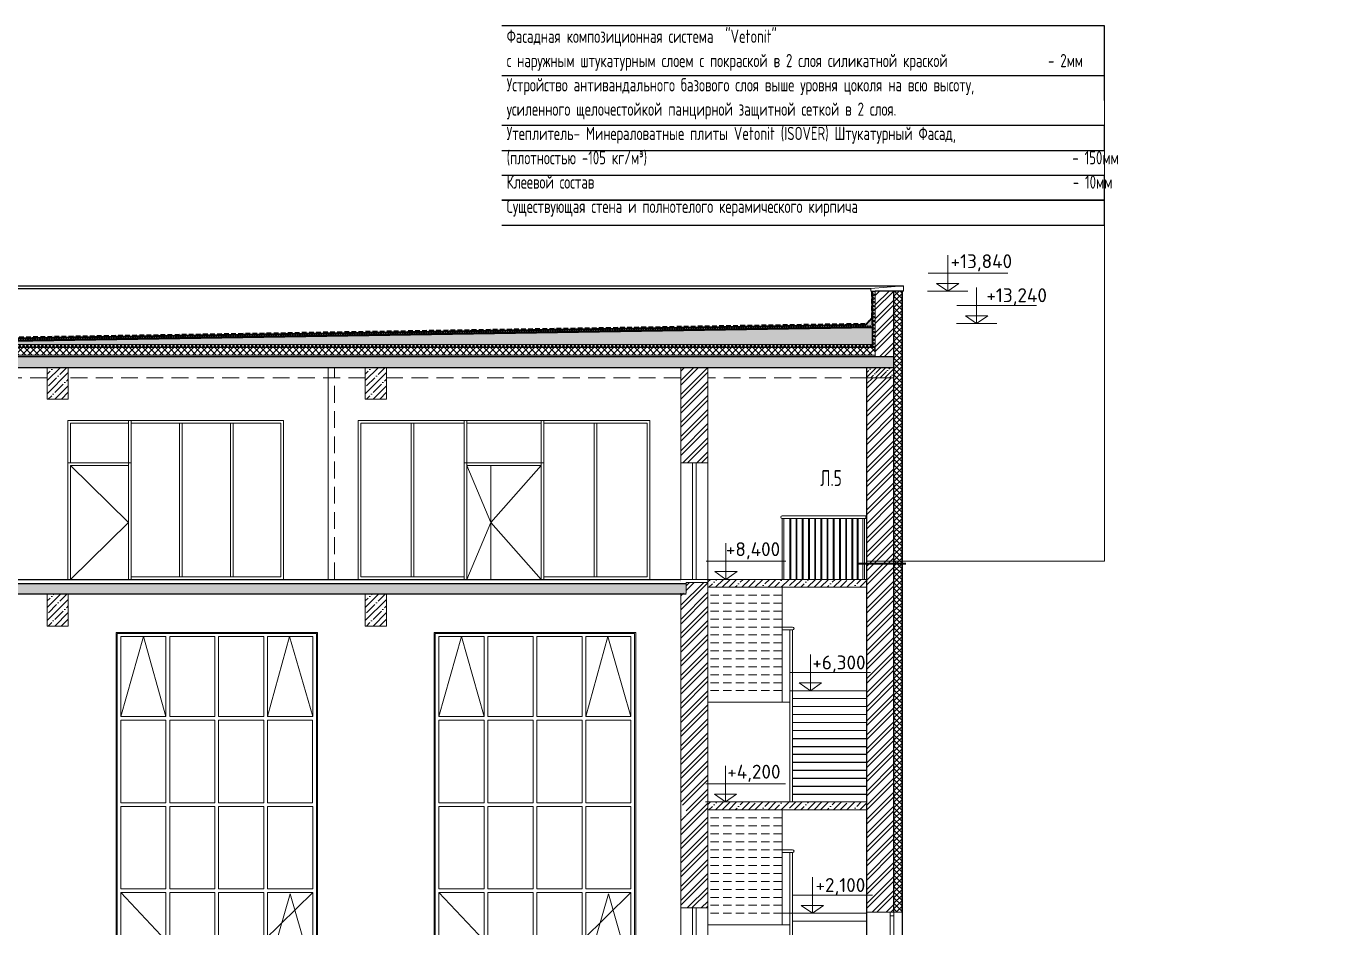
# Model space of a CAD drawing. Header units: millimetres. Extents: x -136099598 to 11807193, y 0 to 779331.
# Drawn here: x 596745 to 621189, y 290394 to 307397 of the extents above; entities that cross this region are included whole.
import ezdxf
from ezdxf import colors
from ezdxf.entities.mleader import LeaderData, LeaderLine
from ezdxf.math import Vec2, Vec3

# ---------------------------------------------------------------- set-up
doc = ezdxf.new("R2010")
doc.units = ezdxf.units.MM
doc.header["$MEASUREMENT"] = 0
for name, pattern in [('ADSK_Штрих_ш3 п1_5', [4.5, 3, -1.5]), ('DASHED', [19.05, 12.7, -6.35]), ('HIDDEN2', [4.7625, 3.175, -1.5875])]:
    doc.linetypes.add(name, pattern=pattern)
doc.layers.get('0').update_dxf_attribs({"color": 250, "lineweight": 9})
for name, color, linetype, lineweight in [('24_Фасад_разрез_тонкая', 7, 'Continuous', 9), ('АР_Двери', 5, 'Continuous', 18), ('АР_Лестницы', 6, 'Continuous', 15), ('АР_Окна', 4, 'Continuous', 0), ('АР_Отметки', 250, 'Continuous', 15), ('СТЕНЫ кирпич ЛИДЕР', 250, 'Continuous', 15), ('Фасад_тонкие', 7, 'Continuous', 5), ('Штриховка', 7, 'Continuous', 5), ('Штриховка в сечении', 7, 'Continuous', 18)]:
    doc.layers.add(name, color=color, linetype=linetype, lineweight=lineweight)
for name, color, linetype in [('PDF _0', 7, 'Continuous'), ('PDF_Геометрия', 7, 'Continuous'), ('АР_Текст РД', 5, 'Continuous')]:
    doc.layers.add(name, color=color, linetype=linetype)
doc.styles.add('ISOCPEUR', font='isocpeur.ttf', dxfattribs={"width": 0.7})
doc.styles.add('PDF ISOCPEUR', font='isocpeur.ttf')

# ---------------------------------------------------------------- blocks, each defined once
blk = doc.blocks.new('A$C8ecc6439')
at = {"layer": 'АР_Окна', "ltscale": 150}
for points in [[(3800, 6500), (0, 6500), (0, 0), (3800, 0)], [(3780, 6481), (20, 6481), (20, 20), (3780, 20)], [(90, 4911), (942, 4911), (942, 6421), (90, 6421)], [(1012, 4911), (1865, 4911), (1865, 6421), (1012, 6421)], [(1935, 4911), (2788, 4911), (2788, 6421), (1935, 6421)], [(2858, 4911), (3710, 4911), (3710, 6421), (2858, 6421)], [(942, 3286), (90, 3286), (90, 4841), (942, 4841)], [(1865, 3286), (1865, 4841), (1012, 4841), (1012, 3286)], [(1935, 3286), (1935, 4841), (2788, 4841), (2788, 3286)], [(2858, 3286), (3708, 3286), (3708, 4841), (2858, 4841)], [(942, 3216), (89, 3214), (89, 1659), (942, 1660)], [(1865, 3216), (1865, 1660), (1012, 1660), (1012, 3216)], [(1935, 3216), (1935, 1660), (2788, 1660), (2788, 3216)], [(2858, 3216), (3710, 3216), (3710, 1660), (2858, 1660)], [(942, 80), (90, 80), (90, 1590), (942, 1590)], [(1012, 1590), (1865, 1590), (1865, 80), (1012, 80)], [(1935, 1590), (2788, 1590), (2788, 80), (1935, 80)], [(2858, 1590), (3710, 1590), (3710, 80), (2858, 80)]]:
    blk.add_lwpolyline(points, close=True, dxfattribs=at)
for points in [[(942, 4911), (516, 6421), (90, 4911)], [(2858, 4911), (3274, 6421), (3710, 4911)], [(90, 1590), (942, 688), (90, 80)], [(3710, 1590), (2788, 689), (3710, 80), (3284, 1570), (2858, 80)]]:
    blk.add_lwpolyline(points, dxfattribs=at)
blk = doc.blocks.new('A$Cd8d14d9d')
at = {"ltscale": 150}
for p, q in [((0, 682), (0, 0)), ((-372, 341), (1132, 341)), ((-380, 0), (380, 0))]:
    blk.add_line(p, q, dxfattribs=at)
blk.add_lwpolyline([(0, 0), (210, 147), (-210, 147), (0, 0)], dxfattribs=at)
blk = doc.blocks.new('_DotSmall')
at = {"color": 0, "linetype": 'ByBlock', "const_width": 0.5}
blk.add_lwpolyline([(-0.0625, 0, 1), (0.0625, 0, 1)], format="xyb", close=True, dxfattribs=at)

msp = doc.modelspace()

# ---------------------------------------------------------------- hatches: boundary and pattern name
at = {"ltscale": 40, "true_color": 0x383e42}
h = msp.add_hatch(dxfattribs=at)
h.set_pattern_fill('ANSI32', color=250, scale=500, angle=360)
h.set_pattern_definition([(45, (107246.01, -0.65), (-132.58252, 132.58252), []), (45, (107334.4, -0.65), (-132.58252, 132.58252), [])])
h.paths.add_polyline_path([(612762.826, 301332.84), (612762.806, 301185.408), (612762.806, 301153.934), (613114.744, 301153.934), (613114.744, 300755.233), (612604.715, 300753.023), (612604.799, 292693.943), (612604.757, 292693.943), (612604.757, 292493.943), (612604.716, 292493.943), (612604.72, 288473.935), (612604.719, 288553.981), (612604.719, 288473.911), (612604.718, 288473.911), (612604.718, 288473.911), (612604.72, 290673.954), (613114.671, 290674.751), (613114.8, 302393.933), (612762.806, 302393.934)])
at = {"ltscale": 100, "transparency": 33554687}
h = msp.add_hatch(dxfattribs=at)
h.set_pattern_fill('ANSI35', color=0, scale=700)
h.set_pattern_definition([(45, (107916.07, -0.61), (-123.743687, 123.743687), []), (45, (108039.81, -0.61), (-123.743687, 123.743687), [218.75, -43.75, 0, -43.75])])
h.paths.add_polyline_path([(613114.744, 301153.968), (549024.691, 301153.937), (549024.812, 300954.023), (561124.873, 300953.894), (561180.788, 300953.98), (613114.744, 300954.031)])
h = msp.add_hatch(dxfattribs=at)
h.set_pattern_fill('ANSI35', color=0, scale=700)
h.set_pattern_definition([(45, (149681.05, -0.56), (-123.743687, 123.743687), []), (45, (149804.8, -0.56), (-123.743687, 123.743687), [218.75, -43.75, 0, -43.75])])
h.paths.add_polyline_path([(597544.601, 300954.046), (597145.428, 300954.003), (597144.931, 300354.067), (597144.87, 300354.024), (597344.736, 300354.024), (597544.601, 300354.024)])
h = msp.add_hatch(dxfattribs=at)
h.set_pattern_fill('ANSI35', color=0, scale=700)
h.set_pattern_definition([(45, (155681.05, -0.56), (-123.743687, 123.743687), []), (45, (155804.8, -0.56), (-123.743687, 123.743687), [218.75, -43.75, 0, -43.75])])
h.paths.add_polyline_path([(603544.601, 300954.046), (603145.428, 300954.003), (603144.931, 300354.067), (603144.87, 300354.024), (603344.736, 300354.024), (603544.601, 300354.024)])
at = {"ltscale": 40, "true_color": 0x383e42}
h = msp.add_hatch(dxfattribs=at)
h.set_pattern_fill('ANSI32', color=250, scale=500, angle=360)
h.paths.add_polyline_path([(609604.721, 292693.944), (609094.733, 292693.944), (609094.734, 292693.944), (609604.721, 292693.944), (609604.72, 296692.232), (609604.72, 296692.231), (609604.72, 296892.231), (609604.719, 296892.232), (609604.719, 296890.74), (609094.731, 296890.74), (609094.731, 299153.841), (609604.718, 299153.841), (609604.716, 300954.029), (609094.725, 300954.029), (609094.728, 296892.234), (609194.728, 296892.234), (609194.728, 296692.234), (609094.728, 296692.234), (609094.731, 292693.944), (609194.731, 292693.944), (609194.731, 292493.944), (609094.731, 292493.944), (609094.734, 290753.982), (609604.725, 290753.982), (609604.722, 292493.944), (609604.722, 292693.944), (609604.722, 292693.944)])
at = {"ltscale": 100, "transparency": 33554687}
h = msp.add_hatch(dxfattribs=at)
h.set_pattern_fill('ANSI35', color=0, scale=500)
h.paths.add_polyline_path([(613114.744, 300953.897), (613114.744, 300754.128), (612604.756, 300754.128), (612604.756, 300953.897)])
h = msp.add_hatch(dxfattribs=at)
h.set_pattern_fill('ANSI35', color=0, scale=700)
h.set_pattern_definition([(45, (83761.19, -17.98), (-123.743687, 123.743687), []), (45, (83884.93, -17.98), (-123.743687, 123.743687), [218.75, -43.75, 0, -43.75])])
h.paths.add_polyline_path([(609194.728, 296673.987), (609194.728, 296873.987), (549564.75, 296873.985), (549564.75, 296673.985)])
h = msp.add_hatch(dxfattribs=at)
h.set_pattern_fill('ANSI35', color=0, scale=700)
h.set_pattern_definition([(45, (162140.9, -3550.18), (-123.743687, 123.743687), []), (45, (162264.64, -3550.18), (-123.743687, 123.743687), [218.75, -43.75, 0, -43.75])])
h.paths.add_polyline_path([(612604.754, 296954.431), (609605.277, 296954.388), (609604.78, 296804.452), (609604.72, 296804.409), (609804.585, 296804.409), (612604.754, 296804.41)])
h = msp.add_hatch(dxfattribs=at)
h.set_pattern_fill('ANSI35', color=0, scale=700)
h.set_pattern_definition([(45, (149681.05, -4280.6), (-123.743687, 123.743687), []), (45, (149804.8, -4280.6), (-123.743687, 123.743687), [218.75, -43.75, 0, -43.75])])
h.paths.add_polyline_path([(597544.601, 296674.018), (597145.428, 296673.975), (597144.931, 296074.04), (597144.87, 296073.997), (597344.736, 296073.997), (597544.601, 296073.997)])
h = msp.add_hatch(dxfattribs=at)
h.set_pattern_fill('ANSI35', color=0, scale=700)
h.set_pattern_definition([(45, (155681.05, -4280.6), (-123.743687, 123.743687), []), (45, (155804.8, -4280.6), (-123.743687, 123.743687), [218.75, -43.75, 0, -43.75])])
h.paths.add_polyline_path([(603544.601, 296674.018), (603145.428, 296673.975), (603144.931, 296074.04), (603144.87, 296073.997), (603344.736, 296073.997), (603544.601, 296073.997)])
h = msp.add_hatch(dxfattribs=at)
h.set_pattern_fill('ANSI35', color=0, scale=700)
h.set_pattern_definition([(45, (162140.9, -7750.65), (-123.743687, 123.743687), []), (45, (162264.65, -7750.65), (-123.743687, 123.743687), [218.75, -43.75, 0, -43.75])])
h.paths.add_polyline_path([(612604.757, 292753.966), (609605.28, 292753.922), (609604.783, 292603.987), (609604.722, 292603.944), (609804.588, 292603.944), (612604.757, 292603.944)])
at = {"layer": 'Штриховка', "transparency": 33554636}
h = msp.add_hatch(dxfattribs=at)
h.set_pattern_fill('ANSI37', color=256, scale=400)
h.paths.add_polyline_path([(612762.67, 302393.934), (612762.806, 301333.945), (612712.894, 301333.945), (612712.806, 302393.934)])
h = msp.add_hatch(dxfattribs=at)
h.set_pattern_fill('ANSI37', color=256, scale=600)
h.set_pattern_definition([(45, (0, 3880.27), (-53.033009, 53.033009), []), (135, (0, 3880.27), (-53.033009, -53.033009), [])])
h.paths.add_polyline_path([(613114.728, 302393.934), (613114.737, 290674.089), (613264.597, 290674.091), (613264.571, 302393.934)])
h = msp.add_hatch(dxfattribs=at)
h.set_pattern_fill('ANSI37', color=256, scale=1000)
h.set_pattern_definition([(45, (416304.24, -4385.12), (-88.388348, 88.388348), []), (135, (416304.24, -4385.12), (-88.388348, -88.388348), [])])
h.paths.add_polyline_path([(613114.73, 290674.089), (613114.746, 302393.872), (613114.735, 302393.872)])
h = msp.add_hatch(dxfattribs=at)
h.set_pattern_fill('AR-SAND', color=256, scale=20)
h.set_pattern_definition([(37.5, (0, 0), (-1.2598672, 38.5364754), [0, -30.4, 0, -34, 0, -32.5]), (7.5, (0, 0), (35.395534, 56.4429213), [0, -16.4, 0, -27.4, 0, -10.5]), (327.5, (-24.6, 0), (62.2828372, 0.113181), [0, -10, 0, -36, 0, -47]), (317.5, (-24.6, 0), (60.122532, 17.5535113), [0, -5, 0, -23.6, 0, -27])])
h.paths.add_polyline_path([(549465.498, 301714.331), (549465.498, 301872.876), (549576.53, 301736.255), (563404.752, 301486.021), (566853.781, 301546.499), (579344.7, 301765.524), (595283.972, 301485.996), (604169.126, 301627.29), (612590.228, 301761.205), (612702.806, 301888.539), (612702.806, 301762.995), (612712.806, 301763.154), (612712.806, 301713.154), (595283.972, 301435.996), (579344.736, 301713.497), (563404.752, 301436.025)])
h = msp.add_hatch(dxfattribs=at)
h.set_pattern_fill('ANSI37', color=256, scale=400)
h.set_pattern_definition([(45, (413666.46, 27.124), (-35.355339, 35.355339), []), (135, (413666.46, 27.124), (-35.355339, -35.355339), [])])
h.paths.add_polyline_path([(612712.806, 301386.026), (612712.806, 301333.945), (549405.498, 301333.965), (549405.5, 301386.041)])
h = msp.add_hatch(dxfattribs=at)
h.set_pattern_fill('ANSI37', color=256, scale=700)
h.set_pattern_definition([(45, (107916.13, 29.43), (-61.871843, 61.871843), []), (135, (107916.13, 29.43), (-61.871843, -61.871843), [])])
h.paths.add_polyline_path([(612762.807, 301334.301), (549405.498, 301333.991), (549405.498, 301184.066), (561024.937, 301183.937), (561051.06, 301184.023), (612762.805, 301184.054)])
at = {"layer": 'Штриховка в сечении', "ltscale": 2, "transparency": 33554636}
h = msp.add_hatch(dxfattribs=at)
h.set_pattern_fill('GRAVEL', color=256, scale=250)
h.set_pattern_definition([(228.0127875, (180, 250), (-2000, -2250), [33.634, -3329.77201]), (184.9697407, (157.5, 225), (3000, 250), [57.717, -5713.98119]), (132.510447, (100, 220), (2500, -2750), [40.697, -4029.00815]), (267.273689, (2.5, 157.5), (250, 5000), [52.5595, -5203.38951]), (292.8336542, (0, 105), (-1250, 3000), [51.53875, -5102.34328]), (357.273689, (20, 57.5), (-5000, 250), [52.5595, -5203.38951]), (37.6942405, (72.5, 55), (-3250, -2500), [69.50725, -6881.21214]), (72.2553284, (127.5, 97.5), (1750, 5500), [65.622, -6496.58037]), (121.4295656, (147.5, 160), (-2000, 3250), [52.7375, -5221.01828]), (175.2363583, (120, 205), (2750, -250), [60.208, -2950.190645]), (222.3974378, (60, 210), (-3000, -2750), [77.862, -7708.34375]), (138.814075, (250, 155), (-1750, 1500), [26.57525, -2630.9612]), (171.4692344, (230, 172.5), (3250, -500), [50.55925, -5005.37785]), (225, (180, 180), (-3e-14, -250), [35.35525, -318.19814]), (203.1985905, (162.5, 210), (1250, 500), [19.0395, -1884.90378]), (291.8014095, (145, 202.5), (-250, 750), [26.92575, -1319.36545]), (30.9637565, (155, 177.5), (750, 500), [43.73225, -1414.00572]), (161.565051, (192.5, 200), (500, -250), [31.62275, -758.946665]), (16.3895403, (0, 202.5), (2500, 750), [44.3, -4385.71129]), (70.346176, (42.5, 215), (-1000, -2750), [37.16525, -3679.35194]), (293.1985905, (192.5, 250), (-500, 1250), [38.07875, -1865.86453]), (343.6104597, (207.5, 215), (-2500, 750), [44.3, -4385.71129]), (339.443955, (0, 47.5), (-1250, 500), [42.72, -2093.28094]), (294.7751406, (40, 32.5), (-1250, 2750), [35.7945, -3543.66077]), (66.8014095, (195, 0), (500, 1250), [38.07875, -1865.86453]), (17.3540246, (210, 35), (-3250, -1000), [41.90775, -4148.8559]), (69.443955, (72.5, 0), (-500, -1250), [21.36, -2114.64094]), (101.3099325, (180, 0), (-250, 1000), [12.7475, -1262.00738]), (165.963757, (177.5, 12.5), (750, -250), [51.53875, -979.23766]), (186.009006, (127.5, 25), (2500, 250), [47.7625, -4728.48079]), (303.690068, (155, 155), (-250, 500), [36.0555, -865.33232]), (353.1572266, (175, 125), (4250, -500), [62.9485, -6231.89066]), (60.945396, (237.5, 117.5), (-1000, -1750), [25.739, -2548.168535]), (90, (250, 140), (-250, 250), [15, -235]), (120.2564372, (122.5, 32.5), (1000, -1750), [34.731, -3438.38]), (48.0127875, (105, 62.5), (2000, 2250), [67.268, -3296.13801]), (0, (150, 112.5), (250, 250), [65, -185]), (325.3048465, (215, 112.5), (2500, -1750), [39.5285, -3913.318575]), (254.054604, (247.5, 90), (-250, -1000), [36.4005, -1783.62697]), (207.6459754, (237.5, 55), (-4750, -2500), [59.26625, -5867.36855]), (175.4260787, (185, 27.5), (-3250, 250), [62.69975, -6207.26835])])
h.paths.add_polyline_path([(612712.806, 301713.154), (595283.102, 301436.011), (579344.736, 301713.497), (563403.957, 301436.041), (549455.523, 301714.654), (549455.498, 301386.038), (561024.873, 301386.038), (561167.067, 301386.038), (612712.806, 301385.979)])

# ---------------------------------------------------------------- linework, layer by layer
at = {"color": 7, "lineweight": 25, "ltscale": 150}
msp.add_line((612701.911, 301762.981), (612702.806, 302393.934), dxfattribs=at)
at = {"lineweight": 25, "ltscale": 150}
msp.add_line((612712.806, 301333.945), (612712.806, 302393.934), dxfattribs=at)
at = {"ltscale": 150}
for p, q in [((612762.806, 301153.968), (612762.806, 302393.934)), ((613264.597, 290674.091, 0.32), (613264.597, 302393.934)), ((602445.38, 296953.991), (602445.38, 300954.009)), ((611152.846, 298101.939, -0.008), (611152.846, 296954.272, -0.017)), ((611168.846, 298101.939, -0.008), (611168.846, 296954.272, -0.017)), ((611269.814, 298101.939, -0.006), (611269.814, 296954.272, -0.015)), ((611285.814, 298101.939, -0.006), (611285.814, 296954.272, -0.015)), ((611386.781, 298101.802, -0.005), (611386.781, 296954.134, -0.014)), ((611402.781, 298101.802, -0.005), (611402.781, 296954.134, -0.014)), ((611503.748, 298101.665, -0.004), (611503.748, 296953.997, -0.013)), ((611519.748, 298101.665, -0.004), (611519.748, 296953.997, -0.013)), ((611620.715, 298101.527, -0.003), (611620.715, 296953.86, -0.012)), ((611636.715, 298101.527, -0.003), (611636.715, 296953.86, -0.012)), ((611737.682, 298101.939, -0.001), (611737.682, 296954.272, -0.01)), ((611753.682, 298101.939, -0.001), (611753.682, 296954.272, -0.01)), ((611854.65, 298101.802, 0), (611854.65, 296954.134, -0.009)), ((611870.65, 298101.802, 0), (611870.65, 296954.134, -0.009)), ((611971.617, 298101.939, 0.001), (611971.617, 296954.272, -0.008)), ((611987.617, 298101.939, 0.001), (611987.617, 296954.272, -0.008)), ((612088.584, 298101.802, 0.002), (612088.584, 296954.134, -0.006)), ((612104.584, 298101.802, 0.002), (612104.584, 296954.134, -0.006)), ((612205.551, 298101.665, 0.004), (612205.551, 296953.997, -0.005)), ((612221.551, 298101.665, 0.004), (612221.551, 296953.997, -0.005)), ((612322.518, 298101.527, 0.005), (612322.518, 296953.86, -0.004)), ((612338.518, 298101.527, 0.005), (612338.518, 296953.86, -0.004)), ((612423.486, 298101.939, 0.006), (612423.486, 296954.272, -0.003)), ((612439.486, 298101.939, 0.006), (612439.486, 296954.272, -0.003)), ((609194.728, 296692.234, -0.179), (609194.728, 296892.234, -0.179)), ((609194.728, 296892.234, -0.179), (609604.72, 296892.234)), ((612604.757, 296954.409, -0.018), (609604.722, 296954.409, -0.018)), ((612604.757, 296804.409, -0.018), (609604.722, 296804.409, -0.018)), ((611004.735, 296804.272, 0.334), (611004.735, 296804.272, 0.334)), ((611004.735, 296804.272, 0.334), (611004.735, 294633.888, 0.334)), ((611204.735, 294704.595), (611204.735, 295003.019)), ((612604.756, 294853.441, -0.334), (611204.735, 294853.441, -0.334)), ((611153.592, 294634.62, 0.667), (609604.723, 294634.62, 0.667)), ((612604.756, 294703.441, -0.334), (611204.735, 294703.441, -0.334)), ((612604.756, 294553.441, -0.334), (611204.735, 294553.441, -0.334)), ((612604.756, 294403.441, -0.334), (611204.735, 294403.441, -0.334)), ((612604.756, 294253.441, -0.334), (611204.735, 294253.441, -0.334)), ((612604.756, 294103.441, -0.334), (611204.735, 294103.441, -0.007)), ((612604.756, 293983.123, -0.334), (612604.756, 294103.441, -0.334)), ((612604.757, 292753.944, -0.009), (609604.722, 292753.944, -0.009)), ((612604.757, 292603.944, -0.009), (609604.722, 292603.944, -0.009)), ((611004.736, 292603.944), (611004.736, 292603.944)), ((611004.736, 292603.944), (611004.736, 290433.56)), ((611004.736, 290653.479, -0.334), (611204.736, 290653.479, -0.334)), ((611204.736, 290504.632), (611204.736, 290803.056)), ((612604.757, 290653.479, -0.334), (611204.736, 290653.479, -0.334)), ((612604.757, 290674.085), (613274.702, 290674.091, 0.302)), ((611153.592, 290433.56), (609604.723, 290433.56)), ((612604.757, 290503.479, -0.334), (611204.736, 290503.479, -0.334))]:
    msp.add_line(p, q, dxfattribs=at)
for points in [[(612734.671, 302393.934), (612679.202, 302393.934), (612679.368, 302443.201), (613294.909, 302493.915), (613294.909, 302393.934), (612734.671, 302393.934)], [(609604.72, 299153.841), (609604.716, 300954.029), (609094.725, 300954.029), (609094.725, 299153.841)], [(609604.72, 292693.944), (609604.72, 296953.84)], [(609094.728, 296692.234), (609094.728, 290753.982)], [(611204.735, 296053.019), (611004.735, 296053.019), (611004.735, 296001.833), (611204.735, 296001.833)], [(609604.722, 290753.982), (609604.723, 292753.944)], [(611204.736, 291853.056), (611004.736, 291853.056), (611004.736, 291801.87), (611204.736, 291801.87)]]:
    msp.add_lwpolyline(points, dxfattribs=at)
at = {"color": 7, "lineweight": 35}
msp.add_lwpolyline([(549455.523, 301714.654), (549455.498, 301732.305), (549465.498, 301732.128), (549465.498, 301872.876), (549576.53, 301736.255), (563404.752, 301486.021), (566853.781, 301546.499), (579344.7, 301765.524), (595283.972, 301485.996), (604169.126, 301627.29), (612590.228, 301761.205), (612702.088, 301887.727), (612702.012, 301762.982), (612712.806, 301763.154), (612712.806, 301713.154), (595283.972, 301435.996), (579344.736, 301713.497), (563404.752, 301436.025)], close=True, dxfattribs=at)
at = {"linetype": 'ADSK_Штрих_ш3 п1_5', "ltscale": 10}
msp.add_lwpolyline([(579344.665, 301740.522), (595283.937, 301460.994), (612712.806, 301738.153)], dxfattribs=at)
at = {"color": 1, "lineweight": 35, "ltscale": 150}
for points in [[(579344.7, 301765.524), (595283.972, 301485.996), (612590.228, 301761.205)], [(579344.736, 301713.497), (595283.972, 301435.996), (612712.806, 301713.154)], [(612701.911, 301762.981), (612712.806, 301763.154)]]:
    msp.add_lwpolyline(points, dxfattribs=at)
at = {"ltscale": 100}
for points in [[(597144.87, 300354.024), (597544.601, 300354.024), (597544.601, 300954.024), (597144.87, 300954.024)], [(603144.87, 300354.024), (603544.601, 300354.024), (603544.601, 300954.024), (603144.87, 300954.024)]]:
    msp.add_lwpolyline(points, close=True, dxfattribs=at)
at = {"ltscale": 150}
for points in [[(613114.744, 300953.897), (612604.756, 300953.897), (612604.756, 300754.128), (613114.744, 300754.128)], [(611153.592, 296001.833), (611204.735, 296001.833), (611204.735, 292753.944), (611153.592, 292753.944)], [(611153.592, 291801.87), (611204.736, 291801.87), (611204.736, 288553.981), (611153.592, 288553.981)], [(613114.995, 290674.089), (613042.804, 290674.089), (613042.804, 288553.985), (613114.995, 288553.985)], [(613042.804, 290606.316), (613114.995, 290606.316), (613114.995, 290674.089), (613042.804, 290674.089)]]:
    msp.add_lwpolyline(points, close=True, dxfattribs=at)
for points, elevation in [([(611004.736, 298102.077), (612583.001, 298102.077), (612583.001, 298153.263), (611004.736, 298153.263)], -0.009), ([(609604.722, 294954.31), (609604.722, 296954.272)], 0.334)]:
    msp.add_lwpolyline(points, dxfattribs=dict(at, elevation=elevation))
at = {"ltscale": 150, "elevation": -0.009}
for points in [[(611004.736, 298102.077), (611035.879, 298102.077), (611035.879, 296953.441), (611004.736, 296953.441)], [(612526.559, 298102.077), (612557.703, 298102.077), (612557.703, 296953.441), (612526.559, 296953.441)]]:
    msp.add_lwpolyline(points, close=True, dxfattribs=at)
at = {"ltscale": 100, "elevation": 0.224}
for points in [[(597144.87, 296073.997), (597544.601, 296073.997), (597544.601, 296673.997), (597144.87, 296673.997)], [(603144.87, 296073.997), (603544.601, 296073.997), (603544.601, 296673.997), (603144.87, 296673.997)]]:
    msp.add_lwpolyline(points, close=True, dxfattribs=at)
at = {"ltscale": 150}
for centre, start, end in [((611004.736, 298127.67, -0.009), 90, 270), ((611204.735, 296027.426), 270, 90), ((611204.736, 291827.463), 270, 90)]:
    msp.add_arc(centre, 25.593, start, end, dxfattribs=at)
at = {"layer": '24_Фасад_разрез_тонкая', "linetype": 'DASHED', "lineweight": 30, "ltscale": 7}
for p, q in [((595283.971, 301494.034), (612599.321, 301771.49)), ((595283.983, 301502.036), (612606.497, 301779.606))]:
    msp.add_line(p, q, dxfattribs=at)
msp.add_lwpolyline([(612595.896, 301779.437), (612696.004, 301891.409), (612696.004, 302393.934)], dxfattribs=at)
at = {"layer": '24_Фасад_разрез_тонкая', "lineweight": 9}
for points in [[(612762.806, 301184.054), (549405.498, 301184.066)], [(612712.806, 301386.026), (549405.5, 301386.038)]]:
    msp.add_lwpolyline(points, dxfattribs=at)
at = {"layer": 'PDF_Геометрия', "lineweight": 13, "ltscale": 100, "transparency": 33554687}
for p, q in [((617083.499, 307287.674), (617083.499, 297298.148)), ((617083.499, 297298.148), (612604.756, 297298.147))]:
    msp.add_line(p, q, dxfattribs=at)
at = {"layer": 'PDF_Геометрия', "lineweight": 35, "ltscale": 100, "transparency": 33554687}
msp.add_lwpolyline([(612423.402, 297253.967), (613340.608, 297253.967)], dxfattribs=at)
at = {"layer": 'АР_Двери', "ltscale": 150}
msp.add_line((605511.377, 299102.896), (605511.377, 296953.866), dxfattribs=at)
for points in [[(597533.511, 299152.931), (598731.931, 299152.931), (598731.931, 299953.901), (597533.511, 299953.901)], [(598681.931, 296953.887), (601601.836, 296953.887), (601601.836, 299953.901), (598681.931, 299953.901)], [(603008.682, 296953.851), (605058.682, 296953.851), (605058.682, 299953.866), (603008.682, 299953.866)], [(605008.682, 299152.896), (606509.797, 299152.896), (606509.797, 299953.866), (605008.682, 299953.866)], [(606459.797, 296953.851), (608509.797, 296953.851), (608509.797, 299953.866), (606459.797, 299953.866)], [(597583.511, 299152.942), (598681.931, 299152.942), (598681.931, 299903.912), (597583.511, 299903.912)], [(598731.931, 297003.887), (601551.836, 297003.887), (601551.836, 299903.901), (598731.931, 299903.901)], [(599691.932, 297003.887), (599641.932, 297003.887), (599641.932, 299903.901), (599691.932, 299903.901)], [(600651.933, 297003.887), (600601.933, 297003.887), (600601.933, 299903.901), (600651.933, 299903.901)], [(603058.682, 297003.851), (605008.682, 297003.851), (605008.682, 299903.866), (603058.682, 299903.866)], [(604058.682, 297003.851), (604008.682, 297003.851), (604008.682, 299903.866), (604058.682, 299903.866)], [(605058.682, 299152.896), (606459.797, 299152.896), (606459.797, 299903.866), (605058.682, 299903.866)], [(606509.797, 297003.851), (608459.797, 297003.851), (608459.797, 299903.866), (606509.797, 299903.866)], [(607509.797, 297003.851), (607459.797, 297003.851), (607459.797, 299903.866), (607509.797, 299903.866)], [(597533.511, 299152.942), (598731.931, 299152.942), (598731.931, 296953.912), (597533.511, 296953.912)], [(597583.511, 299102.942), (598681.931, 299102.942), (598681.931, 296953.912), (597583.511, 296953.912)], [(605008.682, 299152.896), (606509.797, 299152.896), (606509.797, 296953.866), (605008.682, 296953.866)], [(605058.682, 299102.896), (606459.797, 299102.896), (606459.797, 296953.866), (605058.682, 296953.866)], [(609094.734, 288553.981), (609604.723, 288553.981), (609604.723, 290753.982), (609094.734, 290753.982)], [(609314.897, 290753.982), (609384.56, 290753.982), (609384.56, 288553.981), (609314.897, 288553.981)]]:
    msp.add_lwpolyline(points, close=True, dxfattribs=at)
for points in [[(597583.511, 299102.942), (598681.931, 298028.427), (597583.511, 296953.912)], [(605058.682, 299102.896), (605511.377, 298028.381), (605058.682, 296953.866)], [(606459.797, 299102.896), (605511.377, 298028.381), (606459.797, 296953.866)]]:
    msp.add_lwpolyline(points, dxfattribs=at)
at = {"layer": 'АР_Двери', "ltscale": 150, "elevation": -0.403}
for points in [[(609094.731, 296953.84), (609604.72, 296953.84), (609604.72, 299153.841), (609094.731, 299153.841)], [(609314.894, 299153.841), (609384.557, 299153.841), (609384.557, 296953.84), (609314.894, 296953.84)]]:
    msp.add_lwpolyline(points, close=True, dxfattribs=at)
at = {"layer": 'АР_Лестницы', "color": 3, "linetype": 'HIDDEN2', "ltscale": 100}
for p, q in [((597144.87, 300754.148), (591550.95, 300754.156)), ((603144.87, 300754.14), (597544.601, 300754.148)), ((609094.725, 300754.133), (603544.601, 300754.14)), ((612604.756, 300754.128), (609604.717, 300754.132))]:
    msp.add_line(p, q, dxfattribs=at)
at = {"layer": 'АР_Лестницы', "color": 18, "linetype": 'HIDDEN2', "ltscale": 50, "true_color": 0x000000}
for p, q in [((611004.735, 296954.272, -0.009), (609604.722, 296954.272, 0.325)), ((611004.735, 296804.538, 0.334), (609604.722, 296804.538, 0.667)), ((611004.735, 296654.538, 0.334), (609604.722, 296654.538, 0.667)), ((611004.735, 296504.538, 0.334), (609604.722, 296504.538, 0.667)), ((611004.735, 296504.538, 0.334), (609604.722, 296504.538, 0.667)), ((611004.735, 296354.538, 0.334), (609604.722, 296354.538, 0.667)), ((611004.735, 296204.538, 0.334), (609604.722, 296204.538, 0.667)), ((611004.735, 296054.538, 0.334), (609604.722, 296054.538, 0.667)), ((611004.735, 295904.538, 0.334), (609604.722, 295904.538, 0.667)), ((611004.735, 295754.538, 0.334), (609604.722, 295754.538, 0.667)), ((611004.735, 295604.538, 0.334), (609604.722, 295604.538, 0.667)), ((611004.735, 295454.538, 0.334), (609604.722, 295454.538, 0.667)), ((611004.735, 295304.538, 0.334), (609604.722, 295304.538, 0.667)), ((611004.735, 295154.538, 0.334), (609604.722, 295154.538, 0.667)), ((611004.735, 295004.538, 0.334), (609604.722, 295004.538, 0.667)), ((611004.735, 294854.538, 0.334), (609604.722, 294854.538, 0.667)), ((611004.735, 292604.21, 0), (609604.722, 292604.21, 0.334)), ((611004.736, 292753.944, -0.343), (609604.723, 292753.944, -0.009)), ((611004.735, 292454.21, 0), (609604.722, 292454.21, 0.334)), ((611004.735, 292304.21, 0), (609604.722, 292304.21, 0.334)), ((611004.735, 292304.21, 0), (609604.722, 292304.21, 0.334)), ((611004.735, 292154.21, 0), (609604.722, 292154.21, 0.334)), ((611004.735, 292004.21, 0), (609604.722, 292004.21, 0.334)), ((611004.735, 291854.21, 0), (609604.722, 291854.21, 0.334)), ((611004.736, 291704.21), (609604.723, 291704.21, 0.334)), ((611004.736, 291554.21), (609604.723, 291554.21, 0.334)), ((611004.736, 291404.21), (609604.723, 291404.21, 0.334)), ((611004.736, 291254.21), (609604.723, 291254.21, 0.334)), ((611004.736, 291104.21), (609604.723, 291104.21, 0.334)), ((611004.736, 290954.21), (609604.723, 290954.21, 0.334)), ((611004.736, 290804.21), (609604.723, 290804.21, 0.334)), ((611004.736, 290654.21), (609604.723, 290654.21, 0.334))]:
    msp.add_line(p, q, dxfattribs=at)
at = {"layer": 'АР_Лестницы', "color": 18, "linetype": 'HIDDEN2', "ltscale": 100, "true_color": 0x000000}
msp.add_lwpolyline([(602445.381, 296953.881), (602566.446, 296953.881), (602566.443, 300954.024), (602445.38, 300954.009)], close=True, dxfattribs=at)
at = {"layer": 'АР_Текст РД'}
for points in [[(617083.499, 306456.57), (617083.499, 306456.57), (617083.499, 307396.57), (605718.228, 307396.57)], [(617083.499, 305986.57), (617083.499, 305986.57), (617083.499, 306456.57), (605718.228, 306456.57)], [(605718.228, 305046.57), (617083.499, 305046.57), (617083.499, 305516.57), (605718.228, 305516.57)], [(605718.228, 304106.57), (617083.499, 304106.57), (617083.499, 304576.57), (605718.228, 304576.57)], [(617083.499, 304106.57), (605718.228, 304106.57)], [(605718.228, 303636.57), (617083.499, 303636.57), (617083.499, 304106.57), (605718.228, 304106.57)]]:
    msp.add_lwpolyline(points, dxfattribs=at)
at = {"layer": 'СТЕНЫ кирпич ЛИДЕР', "lineweight": 25, "ltscale": 100}
for p, q in [((587104.716, 302493.915), (613294.909, 302493.915)), ((587104.763, 302443.201), (612679.368, 302443.201)), ((613294.909, 302393.934), (612762.806, 302393.934)), ((613114.995, 290674.089), (613114.865, 302393.934)), ((613274.548, 288553.987, 0.357), (613274.597, 302393.934)), ((549405.498, 301333.965), (612762.806, 301333.945)), ((549664.752, 296954.208, -0.179), (609094.728, 296953.841, -0.179)), ((611204.735, 293953.944, 0.009), (612604.756, 293953.944)), ((611204.735, 293803.944, 0.009), (612604.756, 293803.944)), ((611204.735, 293653.944, 0.009), (612604.756, 293653.944)), ((611204.735, 293503.944, 0.009), (612604.756, 293503.944)), ((611204.735, 293353.944, 0.009), (612604.756, 293353.944)), ((611204.735, 293203.944, 0.009), (612604.756, 293203.944)), ((611204.735, 293053.944, 0.009), (612604.756, 293053.944)), ((611204.735, 292903.944, 0.009), (612604.756, 292903.944))]:
    msp.add_line(p, q, dxfattribs=at)
msp.add_lwpolyline([(549024.752, 300953.98), (613114.744, 300954.032), (613114.744, 301153.968), (549024.752, 301153.98)], close=True, dxfattribs=at)
msp.add_lwpolyline([(612604.756, 288553.981), (612604.756, 300953.935)], dxfattribs=at)
at = {"layer": 'СТЕНЫ кирпич ЛИДЕР', "lineweight": 25, "ltscale": 100, "elevation": 0.224}
msp.add_lwpolyline([(609194.728, 296673.987), (549564.75, 296673.985), (549564.75, 296873.985), (609194.728, 296873.987)], dxfattribs=at)
at = {"layer": 'Фасад_тонкие'}
msp.add_line((613294.909, 302393.934), (613294.909, 302493.87), dxfattribs=at)

# ---------------------------------------------------------------- block references
at = {"ltscale": 150}
for name, p in [('A$Cd8d14d9d', (614129.344, 302391.758)), ('A$Cd8d14d9d', (609945.369, 296954.409, -0.017)), ('A$C8ecc6439', (598444.736, 289453.981, 0.052)), ('A$C8ecc6439', (604444.736, 289453.981, 0.052)), ('A$Cd8d14d9d', (611538.677, 294853.441, -0.334)), ('A$Cd8d14d9d', (609938.413, 292753.944, -0.009)), ('A$Cd8d14d9d', (611576.646, 290653.479, -0.334))]:
    msp.add_blockref(name, p, dxfattribs=at)
at = {"ltscale": 150, "rotation": 0.0007075303171234372}
msp.add_blockref('A$Cd8d14d9d', (614674.035, 301781.766), dxfattribs=at)

# ---------------------------------------------------------------- texts
at = {"layer": 'PDF _0', "lineweight": 0, "char_height": 262.4934, "attachment_point": 7, "style": 'PDF ISOCPEUR'}
for s, insert in [('+13,840', (614183.482, 302763.968)), ('+13,240', (614858.916, 302122.729))]:
    msp.add_mtext(s, dxfattribs=dict(at, insert=insert))
at = {"layer": 'PDF _0', "lineweight": 0, "char_height": 262.4934, "attachment_point": 7, "rotation": 359.9973858, "style": 'PDF ISOCPEUR'}
for s, insert in [('+8,400', (609945.369, 297331.919, -0.017)), ('+6,300', (611576.645, 295194.357, -0.334)), ('+4,200', (609971.145, 293132.942, -0.009)), ('+2,100', (611635.563, 290994.395, -0.334))]:
    msp.add_mtext(s, dxfattribs=dict(at, insert=insert))
at = {"layer": 'АР_Текст РД', "insert": (619961.744, 307326.486), "char_height": 250, "width": 14150.85422, "attachment_point": 3, "line_spacing_factor": 1.1, "style": 'ISOCPEUR'}
msp.add_mtext('\\A1;\\pxql;Фасадная композиционная система  "Vetonit"  \\Pс наружным штукатурным слоем{\\A0; с покраской в 2 слоя силикатной краской                 - 2мм\\PУстройство антивандального базового слоя выше уровня цоколя на всю высоту,\\Pусиленного щелочестойкой панцирной защитной сеткой в 2 слоя. \\PУтеплитель- Минераловатные плиты \\C1;Vetonit (ISOVER) Штукатурный Фасад\\C256;, \\P(плотностью -\\C1;105 \\C256;кг/м³)                                                                        - 150мм\\P\\pse1.125;Клеевой состав                                                                                 - 10мм\\PСуществующая стена и полнотелого керамического кирпича                            }', dxfattribs=at)

# ---------------------------------------------------------------- leaders
at = {"layer": 'АР_Отметки'}
ml = msp.add_multileader_mtext('Standard', dxfattribs=at)
ml.set_content('Л.2', color=256, style='ISOCPEUR')
ml.set_leader_properties(color=256, linetype='Continuous', lineweight=-1)
ml.set_arrow_properties(name='DOTSMALL')
ml.build(insert=Vec2(0, 0))
ml.multileader.update_dxf_attribs({"has_text_frame": 1, "text_left_attachment_type": 4, "text_right_attachment_type": 4, "dogleg_length": 100, "arrow_head_size": 280.8})
ctx = ml.context
ctx.base_point, ctx.char_height, ctx.arrow_head_size, ctx.landing_gap_size, ctx.plane_origin = Vec3(757009.836, 304935.888), 390, 280.8, 78, Vec3(796377.867, 286803.821)
ctx.left_attachment, ctx.right_attachment = 4, 4
notes = []
notes.append((ctx, [(0, (0, 0, 0), (0, 0), (1, 0), 1, [])]))
ctx.mtext.insert, ctx.mtext.width, ctx.mtext.line_spacing_style, ctx.mtext.flow_direction = Vec3(757087.836, 305455.888), 1330.20737, 2, 5
ml = msp.add_multileader_mtext('Standard', dxfattribs=at)
ml.set_content('Л.1', color=256, style='ISOCPEUR')
ml.set_leader_properties(color=256, linetype='Continuous', lineweight=-1)
ml.set_arrow_properties(name='DOTSMALL')
ml.build(insert=Vec2(0, 0))
ml.multileader.update_dxf_attribs({"has_text_frame": 1, "text_left_attachment_type": 4, "text_right_attachment_type": 4, "dogleg_length": 100, "arrow_head_size": 280.8})
ctx = ml.context
ctx.base_point, ctx.char_height, ctx.arrow_head_size, ctx.landing_gap_size, ctx.plane_origin = Vec3(677591.785, 304641.689), 390, 280.8, 78, Vec3(716959.816, 286509.623)
ctx.left_attachment, ctx.right_attachment = 4, 4
notes.append((ctx, [(0, (0, 0, 0), (0, 0), (1, 0), 1, [])]))
ctx.mtext.insert, ctx.mtext.width, ctx.mtext.line_spacing_style, ctx.mtext.flow_direction = Vec3(677669.785, 305161.689), 1330.20737, 2, 5
ml = msp.add_multileader_mtext('Standard', dxfattribs=at)
ml.set_content('Л.4', color=256, style='ISOCPEUR')
ml.set_leader_properties(color=256, linetype='Continuous', lineweight=-1)
ml.set_arrow_properties(name='DOTSMALL')
ml.build(insert=Vec2(0, 0))
ml.multileader.update_dxf_attribs({"has_text_frame": 1, "text_left_attachment_type": 4, "text_right_attachment_type": 4, "dogleg_length": 100, "arrow_head_size": 280.8})
ctx = ml.context
ctx.base_point, ctx.char_height, ctx.arrow_head_size, ctx.landing_gap_size, ctx.plane_origin = Vec3(626495.867, 302619.898), 390, 280.8, 78, Vec3(665863.898, 284487.832)
ctx.left_attachment, ctx.right_attachment = 4, 4
notes.append((ctx, [(0, (0, 0, 0), (0, 0), (1, 0), 1, [])]))
ctx.mtext.insert, ctx.mtext.width, ctx.mtext.line_spacing_style, ctx.mtext.flow_direction = Vec3(626573.867, 303139.898), 1330.20737, 2, 5
ml = msp.add_multileader_mtext('Standard', dxfattribs=at)
ml.set_content('Л.5', color=256, style='ISOCPEUR')
ml.set_leader_properties(color=256, linetype='Continuous', lineweight=-1)
ml.set_arrow_properties(name='DOTSMALL')
ml.build(insert=Vec2(0, 0))
ml.multileader.update_dxf_attribs({"has_text_frame": 1, "text_left_attachment_type": 4, "text_right_attachment_type": 4, "dogleg_length": 100, "arrow_head_size": 216})
ctx = ml.context
ctx.base_point, ctx.char_height, ctx.arrow_head_size, ctx.landing_gap_size, ctx.plane_origin = Vec3(611665.452, 298615.244), 300, 216, 60, Vec3(641948.553, 284667.5)
ctx.left_attachment, ctx.right_attachment = 4, 4
notes.append((ctx, [(0, (0, 0, 0), (0, 0), (1, 0), 1, [])]))
ctx.mtext.insert, ctx.mtext.width, ctx.mtext.line_spacing_style, ctx.mtext.flow_direction = Vec3(611725.452, 299015.244), 1023.23644, 2, 5
ml = msp.add_multileader_mtext('Standard', dxfattribs=at)
ml.set_content('Л.3', color=256, style='ISOCPEUR')
ml.set_leader_properties(color=256, linetype='Continuous', lineweight=-1)
ml.set_arrow_properties(name='DOTSMALL')
ml.build(insert=Vec2(0, 0))
ml.multileader.update_dxf_attribs({"has_text_frame": 1, "text_left_attachment_type": 4, "text_right_attachment_type": 4, "dogleg_length": 100, "arrow_head_size": 280.8})
ctx = ml.context
ctx.base_point, ctx.char_height, ctx.arrow_head_size, ctx.landing_gap_size, ctx.plane_origin = Vec3(645836.272, 298223.082), 390, 280.8, 78, Vec3(607061.041, 280091.016)
ctx.left_attachment, ctx.right_attachment = 4, 4
notes.append((ctx, [(0, (0, 0, 0), (0, 0), (1, 0), 1, [])]))
ctx.mtext.insert, ctx.mtext.width, ctx.mtext.line_spacing_style, ctx.mtext.flow_direction = Vec3(645914.272, 298743.082), 1330.20737, 2, 5
for ctx, leaders in notes:
    for number, flags, end, landing, length, lines in leaders:
        leader = LeaderData()
        leader.index, (leader.has_last_leader_line, leader.has_dogleg_vector, leader.attachment_direction) = number, flags
        leader.last_leader_point, leader.dogleg_vector, leader.dogleg_length = Vec3(end), Vec3(landing), length
        for number, points, colour, breaks in lines:
            line = LeaderLine()
            line.index, line.vertices, line.color, line.breaks = number, Vec3.list(points), colors.encode_raw_color(colour), breaks
            leader.lines.append(line)
        ctx.leaders.append(leader)

doc.saveas('drawing.dxf')
